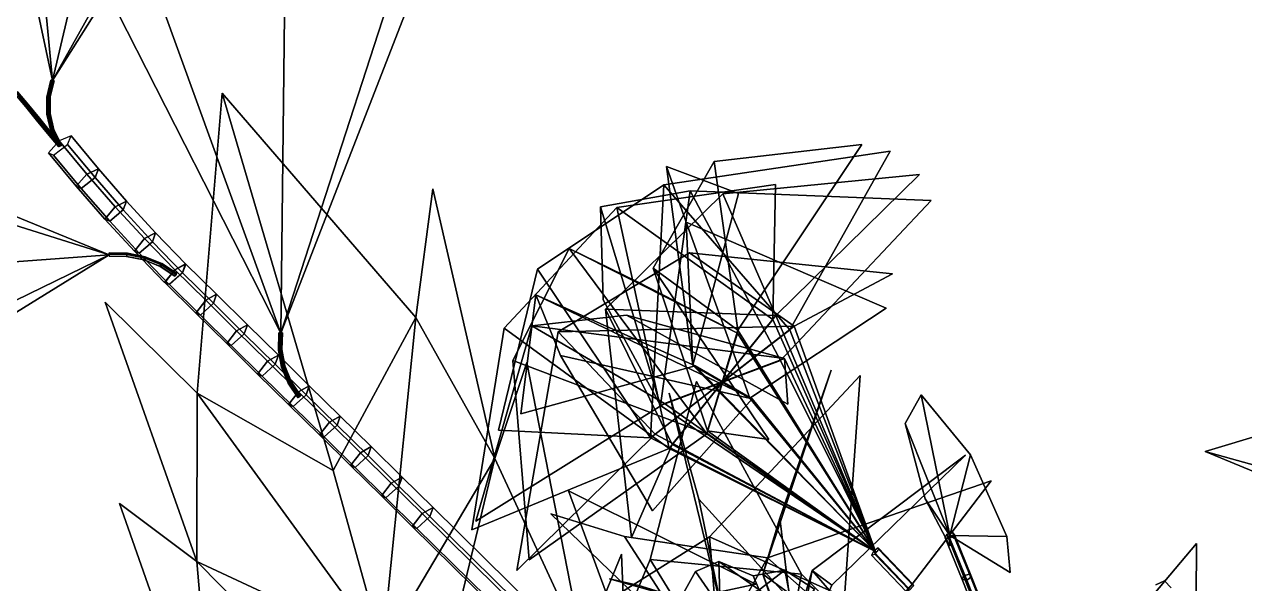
# Model space of a CAD drawing. Header units: metres. Extents: x -317 to 277, y -489 to 236.
# Drawn here: x -135.4 to 9.7, y 0.6 to 67.1 of the extents above; entities that cross this region are included whole.
import ezdxf

# ---------------------------------------------------------------- set-up
doc = ezdxf.new("R2010")
doc.units = ezdxf.units.M

msp = doc.modelspace()

# ---------------------------------------------------------------- linework, layer by layer
at = {"layer": 'Newplan_1Pdcel', "color": 3}
for points in [[(-23.8965, 1.1234, 104.1295), (-25.919, 6.07455, 100.9309), (-25.7306, 6.5103, 101.4863), (-23.7115, 1.5675, 104.6794)], [(-23.3188, 1.05252, 103.6878), (-25.3467, 6.0172, 100.4802), (-25.919, 6.07455, 100.9309), (-23.8965, 1.1234, 104.1295)], [(-23.7115, 1.5675, 104.6794), (-25.7306, 6.5103, 101.4863), (-25.0402, 6.7263, 101.3841), (-23.01771, 1.7752, 104.5827)], [(-22.7674, 1.4614, 103.9721), (-24.7954, 6.4261, 100.7646), (-25.3467, 6.0172, 100.4802), (-23.3188, 1.05252, 103.6878)], [(-23.01771, 1.7752, 104.5827), (-25.0402, 6.7263, 101.3841), (-24.7954, 6.4261, 100.7646), (-22.7674, 1.4614, 103.9721)], [(-30.3037, 0.1518, 118.5276), (-34.4408, 4.4709, 120.3385), (-34.6777, 4.02317, 120.8651), (-30.5519, -0.2839, 119.059)], [(-29.7523, 0.5607, 118.812), (-33.8894, 4.8798, 120.6228), (-34.4408, 4.4709, 120.3385), (-30.3037, 0.1518, 118.5276)], [(-30.1644, -0.1512, 119.6641), (-34.2832, 4.1485, 121.4672), (-33.7988, 4.675, 121.3183), (-29.673, 0.3678, 119.5123)], [(-29.673, 0.3678, 119.5123), (-33.7988, 4.675, 121.3183), (-33.8894, 4.8798, 120.6228), (-29.7523, 0.5607, 118.812)], [(-30.5519, -0.2839, 119.059), (-34.6777, 4.02317, 120.8651), (-34.2832, 4.1485, 121.4672), (-30.1644, -0.1512, 119.6641)], [(-21.9644, -3.7869, 107.4446), (-23.8965, 1.1234, 104.1295), (-23.7115, 1.5675, 104.6794), (-21.7825, -3.3346, 107.9889)], [(-21.7825, -3.3346, 107.9889), (-23.7115, 1.5675, 104.6794), (-23.01771, 1.7752, 104.5827), (-21.08552, -3.1351, 107.8979)], [(-20.8301, -3.4623, 107.2965), (-22.7674, 1.4614, 103.9721), (-23.3188, 1.05252, 103.6878), (-21.3815, -3.8712, 107.0122)], [(-21.08552, -3.1351, 107.8979), (-23.01771, 1.7752, 104.5827), (-22.7674, 1.4614, 103.9721), (-20.8301, -3.4623, 107.2965)], [(-21.3815, -3.8712, 107.0122), (-23.3188, 1.05252, 103.6878), (-23.8965, 1.1234, 104.1295), (-21.9644, -3.7869, 107.4446)]]:
    msp.add_3dface(points, dxfattribs=at)
at = {"layer": 'Newplan_1Petal1', "color": 3}
for points in [[(-53.3997, 50.8319, 136.2196), (-35.8078, 52.8679, 119.2051), (-50.5559, 30.7774, 122.0953)], [(-53.3997, 50.8319, 136.2196), (-50.5559, 30.7774, 122.0953), (-35.8078, 52.8679, 119.2051)], [(-50.5559, 30.7774, 122.0953), (-60.6567, 38.1473, 149.7403), (-53.3997, 50.8319, 136.2196)], [(-50.5559, 30.7774, 122.0953), (-53.3997, 50.8319, 136.2196), (-60.6567, 38.1473, 149.7403)], [(-32.4572, 52.04943, 122.5195), (-59.367, 48.07412, 132.2958), (-44.3819, 30.8223, 133.0816)], [(-32.4572, 52.04943, 122.5195), (-44.3819, 30.8223, 133.0816), (-59.367, 48.07412, 132.2958)], [(-59.07523, 50.2258, 127.2445), (-50.5016, 47.03593, 104.4535), (-55.917, 26.6006, 120.7912)], [(-59.07523, 50.2258, 127.2445), (-55.917, 26.6006, 120.7912), (-50.5016, 47.03593, 104.4535)], [(-55.917, 26.6006, 120.7912), (-56.7127, 43.6398, 145.8835), (-59.07523, 50.2258, 127.2445)], [(-55.917, 26.6006, 120.7912), (-59.07523, 50.2258, 127.2445), (-56.7127, 43.6398, 145.8835)], [(-60.9452, 17.9563, 128.9766), (-59.367, 48.07412, 132.2958), (-74.4169, 38.03881, 123.9793)], [(-60.9452, 17.9563, 128.9766), (-74.4169, 38.03881, 123.9793), (-59.367, 48.07412, 132.2958)], [(-46.07915, 48.1076, 105.9283), (-64.9762, 45.3636, 127.6282), (-46.4128, 32.0277, 127.0391)], [(-46.07915, 48.1076, 105.9283), (-46.4128, 32.0277, 127.0391), (-64.9762, 45.3636, 127.6282)], [(-44.3819, 30.8223, 133.0816), (-59.367, 48.07412, 132.2958), (-60.9452, 17.9563, 128.9766)], [(-44.3819, 30.8223, 133.0816), (-60.9452, 17.9563, 128.9766), (-59.367, 48.07412, 132.2958)], [(-52.3744, 47.01061, 145.6649), (-28.9824, 49.3025, 138.5461), (-46.06092, 32.5179, 126.6947)], [(-52.3744, 47.01061, 145.6649), (-46.06092, 32.5179, 126.6947), (-28.9824, 49.3025, 138.5461)], [(-59.7884, 21.823, 123.3554), (-56.2321, 47.3388, 139.3831), (-66.907, 45.4586, 122.6833)], [(-59.7884, 21.823, 123.3554), (-66.907, 45.4586, 122.6833), (-56.2321, 47.3388, 139.3831)], [(-46.06092, 32.5179, 126.6947), (-66.3311, 33.275, 149.2587), (-52.3744, 47.01061, 145.6649)], [(-46.06092, 32.5179, 126.6947), (-52.3744, 47.01061, 145.6649), (-66.3311, 33.275, 149.2587)], [(-45.5067, 27.1735, 138.3265), (-56.2321, 47.3388, 139.3831), (-59.7884, 21.823, 123.3554)], [(-45.5067, 27.1735, 138.3265), (-59.7884, 21.823, 123.3554), (-56.2321, 47.3388, 139.3831)], [(-27.5731, 46.179, 142.9656), (-56.2321, 47.3388, 139.3831), (-45.5067, 27.1735, 138.3265)], [(-27.5731, 46.179, 142.9656), (-45.5067, 27.1735, 138.3265), (-56.2321, 47.3388, 139.3831)], [(-58.7386, 16.7099, 135.4159), (-64.9762, 45.3636, 127.6282), (-78.3662, 30.9992, 130.9061)], [(-58.7386, 16.7099, 135.4159), (-78.3662, 30.9992, 130.9061), (-64.9762, 45.3636, 127.6282)], [(-66.907, 45.4586, 122.6833), (-66.6069, 34.3691, 100.7733), (-59.7884, 21.823, 123.3554)], [(-66.907, 45.4586, 122.6833), (-59.7884, 21.823, 123.3554), (-66.6069, 34.3691, 100.7733)], [(-46.4128, 32.0277, 127.0391), (-64.9762, 45.3636, 127.6282), (-58.7386, 16.7099, 135.4159)], [(-46.4128, 32.0277, 127.0391), (-58.7386, 16.7099, 135.4159), (-64.9762, 45.3636, 127.6282)], [(-49.1625, 22.6927, 140.6868), (-56.7127, 43.6398, 145.8835), (-55.917, 26.6006, 120.7912)], [(-49.1625, 22.6927, 140.6868), (-55.917, 26.6006, 120.7912), (-56.7127, 43.6398, 145.8835)], [(-32.9448, 33.4023, 158.7599), (-56.7127, 43.6398, 145.8835), (-49.1625, 22.6927, 140.6868)], [(-32.9448, 33.4023, 158.7599), (-49.1625, 22.6927, 140.6868), (-56.7127, 43.6398, 145.8835)], [(-54.2436, 18.4504, 140.0153), (-70.6506, 40.4912, 127.1466), (-77.3409, 27.1779, 140.3514)], [(-54.2436, 18.4504, 140.0153), (-77.3409, 27.1779, 140.3514), (-70.6506, 40.4912, 127.1466)], [(-43.8543, 31.2715, 133.134), (-71.9403, 30.5645, 144.5911), (-56.3237, 39.971, 152.5917)], [(-43.8543, 31.2715, 133.134), (-56.3237, 39.971, 152.5917), (-71.9403, 30.5645, 144.5911)], [(-50.6069, 30.4301, 122.695), (-70.6506, 40.4912, 127.1466), (-54.2436, 18.4504, 140.0153)], [(-50.6069, 30.4301, 122.695), (-54.2436, 18.4504, 140.0153), (-70.6506, 40.4912, 127.1466)], [(-62.4429, 36.4764, 99.7234), (-70.6506, 40.4912, 127.1466), (-50.6069, 30.4301, 122.695)], [(-62.4429, 36.4764, 99.7234), (-50.6069, 30.4301, 122.695), (-70.6506, 40.4912, 127.1466)], [(-56.3237, 39.971, 152.5917), (-32.1851, 37.4678, 156.3565), (-43.8543, 31.2715, 133.134)], [(-56.3237, 39.971, 152.5917), (-43.8543, 31.2715, 133.134), (-32.1851, 37.4678, 156.3565)], [(-74.4169, 38.03881, 123.9793), (-79.02785, 18.8757, 109.3291), (-60.9452, 17.9563, 128.9766)], [(-74.4169, 38.03881, 123.9793), (-60.9452, 17.9563, 128.9766), (-79.02785, 18.8757, 109.3291)], [(-54.1926, 18.7977, 139.4156), (-60.6567, 38.1473, 149.7403), (-50.5559, 30.7774, 122.0953)], [(-54.1926, 18.7977, 139.4156), (-50.5559, 30.7774, 122.0953), (-60.6567, 38.1473, 149.7403)], [(-46.8727, 17.762, 164.9046), (-60.6567, 38.1473, 149.7403), (-54.1926, 18.7977, 139.4156)], [(-46.8727, 17.762, 164.9046), (-54.1926, 18.7977, 139.4156), (-60.6567, 38.1473, 149.7403)], [(-76.3707, 20.8361, 105.8681), (-74.5946, 34.9988, 131.0034), (-55.637, 26.5351, 121.4238)], [(-76.3707, 20.8361, 105.8681), (-55.637, 26.5351, 121.4238), (-74.5946, 34.9988, 131.0034)], [(-48.8825, 22.6272, 141.3194), (-74.5946, 34.9988, 131.0034), (-71.6654, 27.784, 149.3266)], [(-48.8825, 22.6272, 141.3194), (-71.6654, 27.784, 149.3266), (-74.5946, 34.9988, 131.0034)], [(-55.637, 26.5351, 121.4238), (-74.5946, 34.9988, 131.0034), (-48.8825, 22.6272, 141.3194)], [(-55.637, 26.5351, 121.4238), (-48.8825, 22.6272, 141.3194), (-74.5946, 34.9988, 131.0034)], [(-45.01112, 27.4048, 138.7552), (-75.07527, 31.2997, 137.5039), (-63.8336, 32.5512, 153.8877)], [(-45.01112, 27.4048, 138.7552), (-63.8336, 32.5512, 153.8877), (-75.07527, 31.2997, 137.5039)], [(-58.3867, 17.2001, 135.0715), (-66.3311, 33.275, 149.2587), (-46.06092, 32.5179, 126.6947)], [(-58.3867, 17.2001, 135.0715), (-46.06092, 32.5179, 126.6947), (-66.3311, 33.275, 149.2587)], [(-63.2364, 6.1308, 158.6997), (-66.3311, 33.275, 149.2587), (-58.3867, 17.2001, 135.0715)], [(-63.2364, 6.1308, 158.6997), (-58.3867, 17.2001, 135.0715), (-66.3311, 33.275, 149.2587)], [(-63.8336, 32.5512, 153.8877), (-44.606, 21.9744, 164.9123), (-45.01112, 27.4048, 138.7552)], [(-63.8336, 32.5512, 153.8877), (-45.01112, 27.4048, 138.7552), (-44.606, 21.9744, 164.9123)], [(-46.4128, 32.0277, 127.0391), (-58.7386, 16.7099, 135.4159), (-34.2177, 4.4407, 120.9201)], [(-46.4128, 32.0277, 127.0391), (-34.2177, 4.4407, 120.9201), (-58.7386, 16.7099, 135.4159)], [(-58.3867, 17.2001, 135.0715), (-46.06092, 32.5179, 126.6947), (-34.2177, 4.4407, 120.9201)], [(-58.3867, 17.2001, 135.0715), (-34.2177, 4.4407, 120.9201), (-46.06092, 32.5179, 126.6947)], [(-78.3662, 30.9992, 130.9061), (-82.2304, 7.04105, 127.1396), (-58.7386, 16.7099, 135.4159)], [(-78.3662, 30.9992, 130.9061), (-58.7386, 16.7099, 135.4159), (-82.2304, 7.04105, 127.1396)], [(-81.7424, 8.0594, 121.6624), (-75.07527, 31.2997, 137.5039), (-59.2929, 22.05434, 123.7841)], [(-81.7424, 8.0594, 121.6624), (-59.2929, 22.05434, 123.7841), (-75.07527, 31.2997, 137.5039)], [(-76.8583, 2.189, 142.1086), (-71.9403, 30.5645, 144.5911), (-60.4176, 18.4054, 129.0291)], [(-76.8583, 2.189, 142.1086), (-60.4176, 18.4054, 129.0291), (-71.9403, 30.5645, 144.5911)], [(-59.2929, 22.05434, 123.7841), (-75.07527, 31.2997, 137.5039), (-45.01112, 27.4048, 138.7552)], [(-59.2929, 22.05434, 123.7841), (-45.01112, 27.4048, 138.7552), (-75.07527, 31.2997, 137.5039)], [(-60.4176, 18.4054, 129.0291), (-71.9403, 30.5645, 144.5911), (-43.8543, 31.2715, 133.134)], [(-60.4176, 18.4054, 129.0291), (-43.8543, 31.2715, 133.134), (-71.9403, 30.5645, 144.5911)], [(-44.3819, 30.8223, 133.0816), (-60.9452, 17.9563, 128.9766), (-34.2177, 4.4407, 120.9201)], [(-44.3819, 30.8223, 133.0816), (-34.2177, 4.4407, 120.9201), (-60.9452, 17.9563, 128.9766)], [(-60.4176, 18.4054, 129.0291), (-43.8543, 31.2715, 133.134), (-34.2177, 4.4407, 120.9201)], [(-60.4176, 18.4054, 129.0291), (-34.2177, 4.4407, 120.9201), (-43.8543, 31.2715, 133.134)], [(-54.1926, 18.7977, 139.4156), (-50.5559, 30.7774, 122.0953), (-34.2177, 4.4407, 120.9201)], [(-54.1926, 18.7977, 139.4156), (-34.2177, 4.4407, 120.9201), (-50.5559, 30.7774, 122.0953)], [(-50.6069, 30.4301, 122.695), (-54.2436, 18.4504, 140.0153), (-34.2177, 4.4407, 120.9201)], [(-50.6069, 30.4301, 122.695), (-34.2177, 4.4407, 120.9201), (-54.2436, 18.4504, 140.0153)], [(-71.6654, 27.784, 149.3266), (-60.7113, 9.3076, 161.2322), (-48.8825, 22.6272, 141.3194)], [(-71.6654, 27.784, 149.3266), (-48.8825, 22.6272, 141.3194), (-60.7113, 9.3076, 161.2322)], [(-77.3409, 27.1779, 140.3514), (-75.405, 3.4756, 146.4806), (-54.2436, 18.4504, 140.0153)], [(-77.3409, 27.1779, 140.3514), (-54.2436, 18.4504, 140.0153), (-75.405, 3.4756, 146.4806)], [(-45.5067, 27.1735, 138.3265), (-59.7884, 21.823, 123.3554), (-34.2177, 4.4407, 120.9201)], [(-45.5067, 27.1735, 138.3265), (-34.2177, 4.4407, 120.9201), (-59.7884, 21.823, 123.3554)], [(-59.2929, 22.05434, 123.7841), (-45.01112, 27.4048, 138.7552), (-34.2177, 4.4407, 120.9201)], [(-59.2929, 22.05434, 123.7841), (-34.2177, 4.4407, 120.9201), (-45.01112, 27.4048, 138.7552)], [(-49.1625, 22.6927, 140.6868), (-55.917, 26.6006, 120.7912), (-34.2177, 4.4407, 120.9201)], [(-49.1625, 22.6927, 140.6868), (-34.2177, 4.4407, 120.9201), (-55.917, 26.6006, 120.7912)], [(-55.637, 26.5351, 121.4238), (-48.8825, 22.6272, 141.3194), (-34.2177, 4.4407, 120.9201)], [(-55.637, 26.5351, 121.4238), (-34.2177, 4.4407, 120.9201), (-48.8825, 22.6272, 141.3194)], [(-36.01945, 25.3892, 166.5448), (-53.9563, 6.2119, 178.6285), (-37.8863, -0.965, 164.0327)], [(-36.01945, 25.3892, 166.5448), (-37.8863, -0.965, 164.0327), (-53.9563, 6.2119, 178.6285)], [(-45.583, 8.4292, 182.2939), (-39.4826, 26.02177, 166.2814), (-47.5968, 1.7503, 158.6063)], [(-45.583, 8.4292, 182.2939), (-47.5968, 1.7503, 158.6063), (-39.4826, 26.02177, 166.2814)], [(-55.4848, 24.6542, 156.1611), (-60.9898, 3.4981, 175.0723), (-42.9944, 1.759, 161.0746)], [(-55.4848, 24.6542, 156.1611), (-42.9944, 1.759, 161.0746), (-60.9898, 3.4981, 175.0723)], [(-55.2189, 10.6854, 176.9443), (-58.7429, 23.2949, 156.167), (-52.443, -2.6689, 156.3598)], [(-55.2189, 10.6854, 176.9443), (-52.443, -2.6689, 156.3598), (-58.7429, 23.2949, 156.167)], [(-39.3947, 0.4687, 186.25), (-23.5029, 15.9108, 175.6622), (-41.7135, 2.1986, 161.7266)], [(-39.3947, 0.4687, 186.25), (-41.7135, 2.1986, 161.7266), (-23.5029, 15.9108, 175.6622)], [(-70.7207, 11.6688, 149.0257), (-65.2735, -3.05211, 173.2978), (-48.4479, 0.5656, 158.2444)], [(-70.7207, 11.6688, 149.0257), (-48.4479, 0.5656, 158.2444), (-65.2735, -3.05211, 173.2978)], [(-20.4344, 12.8698, 175.9063), (-47.03489, 3.7096, 182.5416), (-35.3338, -6.6588, 165.8572)], [(-20.4344, 12.8698, 175.9063), (-35.3338, -6.6588, 165.8572), (-47.03489, 3.7096, 182.5416)], [(-52.443, -2.6689, 156.3598), (-43.02973, -2.715, 185.2038), (-55.2189, 10.6854, 176.9443)], [(-52.443, -2.6689, 156.3598), (-55.2189, 10.6854, 176.9443), (-43.02973, -2.715, 185.2038)], [(-64.0684, 6.246, 172.5518), (-72.8206, 8.9285, 149.7633), (-54.1225, -9.1173, 155.9743)], [(-64.0684, 6.246, 172.5518), (-54.1225, -9.1173, 155.9743), (-72.8206, 8.9285, 149.7633)], [(-47.5968, 1.7503, 158.6063), (-43.2082, -11.0292, 185.7727), (-45.583, 8.4292, 182.2939)], [(-47.5968, 1.7503, 158.6063), (-45.583, 8.4292, 182.2939), (-43.2082, -11.0292, 185.7727)], [(-52.1039, -15.5543, 157.5717), (-53.9563, 6.2119, 178.6285), (-69.3311, -3.4843, 170.5063)], [(-52.1039, -15.5543, 157.5717), (-69.3311, -3.4843, 170.5063), (-53.9563, 6.2119, 178.6285)], [(-54.1225, -9.1173, 155.9743), (-47.03489, 3.7096, 182.5416), (-64.0684, 6.246, 172.5518)], [(-54.1225, -9.1173, 155.9743), (-64.0684, 6.246, 172.5518), (-47.03489, 3.7096, 182.5416)], [(-37.8863, -0.965, 164.0327), (-53.9563, 6.2119, 178.6285), (-52.1039, -15.5543, 157.5717)], [(-37.8863, -0.965, 164.0327), (-52.1039, -15.5543, 157.5717), (-53.9563, 6.2119, 178.6285)], [(-47.04505, -19.2189, 160.5786), (-60.9898, 3.4981, 175.0723), (-68.5486, -14.6302, 171.817)], [(-47.04505, -19.2189, 160.5786), (-68.5486, -14.6302, 171.817), (-60.9898, 3.4981, 175.0723)], [(-42.9944, 1.759, 161.0746), (-60.9898, 3.4981, 175.0723), (-47.04505, -19.2189, 160.5786)], [(-42.9944, 1.759, 161.0746), (-47.04505, -19.2189, 160.5786), (-60.9898, 3.4981, 175.0723)], [(-35.3338, -6.6588, 165.8572), (-47.03489, 3.7096, 182.5416), (-54.1225, -9.1173, 155.9743)], [(-35.3338, -6.6588, 165.8572), (-54.1225, -9.1173, 155.9743), (-47.03489, 3.7096, 182.5416)], [(-40.3106, -17.5858, 164.0608), (-47.5968, 1.7503, 158.6063), (-30.7134, -10.5464, 135.6786)], [(-40.3106, -17.5858, 164.0608), (-30.7134, -10.5464, 135.6786), (-47.5968, 1.7503, 158.6063)], [(-40.3106, -17.5858, 164.0608), (-43.2082, -11.0292, 185.7727), (-47.5968, 1.7503, 158.6063)], [(-40.3106, -17.5858, 164.0608), (-47.5968, 1.7503, 158.6063), (-43.2082, -11.0292, 185.7727)], [(-41.7135, 2.1986, 161.7266), (-47.4919, -17.5794, 183.9983), (-39.3947, 0.4687, 186.25)], [(-41.7135, 2.1986, 161.7266), (-39.3947, 0.4687, 186.25), (-47.4919, -17.5794, 183.9983)], [(-45.7641, -18.7793, 161.2306), (-47.4919, -17.5794, 183.9983), (-41.7135, 2.1986, 161.7266)], [(-45.7641, -18.7793, 161.2306), (-41.7135, 2.1986, 161.7266), (-47.4919, -17.5794, 183.9983)], [(-42.9944, 1.759, 161.0746), (-47.04505, -19.2189, 160.5786), (-30.7134, -10.5464, 135.6786)], [(-42.9944, 1.759, 161.0746), (-30.7134, -10.5464, 135.6786), (-47.04505, -19.2189, 160.5786)], [(-45.7641, -18.7793, 161.2306), (-41.7135, 2.1986, 161.7266), (-30.7134, -10.5464, 135.6786)], [(-45.7641, -18.7793, 161.2306), (-30.7134, -10.5464, 135.6786), (-41.7135, 2.1986, 161.7266)]]:
    msp.add_3dface(points, dxfattribs=at)
at = {"layer": 'Newplan_FruitU', "color": 3}
for points in [[(-25.3649, 6.3502, 101.0072), (-30.6607, 19.692, 102.8065), (-28.756, 23.06958, 94.1854)], [(-25.3649, 6.3502, 101.0072), (-28.756, 23.06958, 94.1854), (-30.6607, 19.692, 102.8065)], [(-25.3649, 6.3502, 101.0072), (-28.756, 23.06958, 94.1854), (-22.9146, 15.9677, 90.4188)], [(-25.3649, 6.3502, 101.0072), (-22.9146, 15.9677, 90.4188), (-28.756, 23.06958, 94.1854)], [(-25.3649, 6.3502, 101.0072), (-28.3034, 10.7278, 109.2055), (-30.6607, 19.692, 102.8065)], [(-25.3649, 6.3502, 101.0072), (-30.6607, 19.692, 102.8065), (-28.3034, 10.7278, 109.2055)], [(-25.3649, 6.3502, 101.0072), (-22.9146, 15.9677, 90.4188), (-18.5922, 6.2563, 93.4186)], [(-25.3649, 6.3502, 101.0072), (-18.5922, 6.2563, 93.4186), (-22.9146, 15.9677, 90.4188)], [(-25.3649, 6.3502, 101.0072), (-25.3524, 5.1145, 109.9331), (-28.3034, 10.7278, 109.2055)], [(-25.3649, 6.3502, 101.0072), (-28.3034, 10.7278, 109.2055), (-25.3524, 5.1145, 109.9331)], [(-25.3649, 6.3502, 101.0072), (-18.5922, 6.2563, 93.4186), (-18.193, 1.9755, 98.08984)], [(-25.3649, 6.3502, 101.0072), (-18.193, 1.9755, 98.08984), (-18.5922, 6.2563, 93.4186)]]:
    msp.add_3dface(points, dxfattribs=at)
at = {"layer": 'Newplan_Intrnd', "color": 3}
for points in [[(0.1922, 0.9666), (0.1922, 0.9666, 14.7835), (-0.8575, 0.4857, 14.7835), (-0.8575, 0.4857)], [(0.1922, 0.9666, 14.7835), (0.1922, 0.9666, 29.5671), (-0.8575, 0.4857, 29.5671), (-0.8575, 0.4857, 14.7835)], [(0.1922, 0.9666, 29.5671), (0.1922, 0.9666, 44.3506), (-0.8575, 0.4857, 44.3506), (-0.8575, 0.4857, 29.5671)], [(0.1922, 0.9666, 44.3506), (0.1922, 0.9666, 59.1342), (-0.8575, 0.4857, 59.1342), (-0.8575, 0.4857, 44.3506)], [(0.9781, 0.1206), (0.9781, 0.1206, 14.7835), (0.1922, 0.9666, 14.7835), (0.1922, 0.9666)], [(0.9781, 0.1206, 14.7835), (0.9781, 0.1206, 29.5671), (0.1922, 0.9666, 29.5671), (0.1922, 0.9666, 14.7835)], [(0.9781, 0.1206, 29.5671), (0.9781, 0.1206, 44.3506), (0.1922, 0.9666, 44.3506), (0.1922, 0.9666, 29.5671)], [(0.9781, 0.1206, 44.3506), (0.9781, 0.1206, 59.1342), (0.1922, 0.9666, 59.1342), (0.1922, 0.9666, 44.3506)]]:
    msp.add_3dface(points, dxfattribs=at)
at = {"layer": 'Newplan_Leaf', "color": 3}
for points in [[(-103.5313, 111.3923, 405.9055), (-95.3745, 118.5439, 402.2388), (-132.0893, 60.4563, 394.514)], [(-103.5313, 111.3923, 405.9055), (-132.0893, 60.4563, 394.514), (-95.3745, 118.5439, 402.2388)], [(-132.0893, 60.4563, 394.514), (-123.3138, 97.6516, 415.368), (-103.5313, 111.3923, 405.9055)], [(-132.0893, 60.4563, 394.514), (-103.5313, 111.3923, 405.9055), (-123.3138, 97.6516, 415.368)], [(-132.0893, 60.4563, 394.514), (-141.4438, 104.1598, 447.2806), (-135.9893, 101.258, 437.6395)], [(-132.0893, 60.4563, 394.514), (-135.9893, 101.258, 437.6395), (-141.4438, 104.1598, 447.2806)], [(-135.9893, 101.258, 437.6395), (-123.3138, 97.6516, 415.368), (-132.0893, 60.4563, 394.514)], [(-135.9893, 101.258, 437.6395), (-132.0893, 60.4563, 394.514), (-123.3138, 97.6516, 415.368)], [(-87.04937, 85.5722, 396.195), (-80.1375, 94.1548, 393.0822), (-104.9471, 30.4251, 382.8436)], [(-87.04937, 85.5722, 396.195), (-104.9471, 30.4251, 382.8436), (-80.1375, 94.1548, 393.0822)], [(-104.9471, 30.4251, 382.8436), (-104.5131, 68.291, 404.3233), (-87.04937, 85.5722, 396.195)], [(-104.9471, 30.4251, 382.8436), (-87.04937, 85.5722, 396.195), (-104.5131, 68.291, 404.3233)], [(-104.9471, 30.4251, 382.8436), (-125.5038, 70.8868, 435.0173), (-119.012, 69.1789, 425.7402)], [(-104.9471, 30.4251, 382.8436), (-119.012, 69.1789, 425.7402), (-125.5038, 70.8868, 435.0173)], [(-119.012, 69.1789, 425.7402), (-104.5131, 68.291, 404.3233), (-104.9471, 30.4251, 382.8436)], [(-119.012, 69.1789, 425.7402), (-104.9471, 30.4251, 382.8436), (-104.5131, 68.291, 404.3233)], [(-181.9886, 57.5514, 390.9811), (-189.3168, 65.9905, 388.4907), (-125.3577, 39.7432, 387.0305)], [(-181.9886, 57.5514, 390.9811), (-125.3577, 39.7432, 387.0305), (-189.3168, 65.9905, 388.4907)], [(-114.89, 23.2717, 805.4029), (-111.9269, 58.9703, 811.0462), (-98.7196, 14.1024, 789.5374)], [(-114.89, 23.2717, 805.4029), (-98.7196, 14.1024, 789.5374), (-111.9269, 58.9703, 811.0462)], [(-98.7196, 14.1024, 789.5374), (-111.9269, 58.9703, 811.0462), (-88.8903, 32.2677, 802.6017)], [(-98.7196, 14.1024, 789.5374), (-88.8903, 32.2677, 802.6017), (-111.9269, 58.9703, 811.0462)], [(-125.3577, 39.7432, 387.0305), (-167.7695, 36.6057, 396.3465), (-181.9886, 57.5514, 390.9811)], [(-125.3577, 39.7432, 387.0305), (-181.9886, 57.5514, 390.9811), (-167.7695, 36.6057, 396.3465)], [(-88.8903, 32.2677, 802.6017), (-86.8372, 47.6028, 802.6536), (-79.4852, 15.5302, 786.5055)], [(-88.8903, 32.2677, 802.6017), (-79.4852, 15.5302, 786.5055), (-86.8372, 47.6028, 802.6536)], [(-125.3577, 39.7432, 387.0305), (-179.0339, 6.5382, 415.2813), (-174.7438, 15.6645, 409.8564)], [(-125.3577, 39.7432, 387.0305), (-174.7438, 15.6645, 409.8564), (-179.0339, 6.5382, 415.2813)], [(-174.7438, 15.6645, 409.8564), (-167.7695, 36.6057, 396.3465), (-125.3577, 39.7432, 387.0305)], [(-174.7438, 15.6645, 409.8564), (-125.3577, 39.7432, 387.0305), (-167.7695, 36.6057, 396.3465)], [(-114.9393, 3.2629, 790.3254), (-125.8367, 34.1087, 806.8555), (-114.89, 23.2717, 805.4029)], [(-114.9393, 3.2629, 790.3254), (-114.89, 23.2717, 805.4029), (-125.8367, 34.1087, 806.8555)], [(-92.8308, -7.04238, 776.2886), (-98.7196, 14.1024, 789.5374), (-88.8903, 32.2677, 802.6017)], [(-92.8308, -7.04238, 776.2886), (-88.8903, 32.2677, 802.6017), (-98.7196, 14.1024, 789.5374)], [(-92.8308, -7.04238, 776.2886), (-88.8903, 32.2677, 802.6017), (-79.4852, 15.5302, 786.5055)], [(-92.8308, -7.04238, 776.2886), (-79.4852, 15.5302, 786.5055), (-88.8903, 32.2677, 802.6017)], [(-79.4852, 15.5302, 786.5055), (-75.6709, 26.9333, 790.2763), (-69.01546, -7.08464, 767.621)], [(-79.4852, 15.5302, 786.5055), (-69.01546, -7.08464, 767.621), (-75.6709, 26.9333, 790.2763)], [(-114.9393, 3.2629, 790.3254), (-114.89, 23.2717, 805.4029), (-92.8308, -7.04238, 776.2886)], [(-114.9393, 3.2629, 790.3254), (-92.8308, -7.04238, 776.2886), (-114.89, 23.2717, 805.4029)], [(-114.89, 23.2717, 805.4029), (-98.7196, 14.1024, 789.5374), (-92.8308, -7.04238, 776.2886)], [(-114.89, 23.2717, 805.4029), (-92.8308, -7.04238, 776.2886), (-98.7196, 14.1024, 789.5374)], [(26.8397, 10.2808, 460.6176), (5.00914, 16.3304, 477.1943), (19.5406, 20.7231, 464.5245)], [(26.8397, 10.2808, 460.6176), (19.5406, 20.7231, 464.5245), (5.00914, 16.3304, 477.1943)], [(3.9014, -7.6308, 832.51), (30.6166, 16.09212, 838.7181), (2.7469, -15.8694, 809.5305)], [(3.9014, -7.6308, 832.51), (2.7469, -15.8694, 809.5305), (30.6166, 16.09212, 838.7181)], [(2.7469, -15.8694, 809.5305), (30.6166, 16.09212, 838.7181), (25.9033, -12.06116, 816.353)], [(2.7469, -15.8694, 809.5305), (25.9033, -12.06116, 816.353), (30.6166, 16.09212, 838.7181)], [(22.9192, 8.9211, 473.281), (5.00914, 16.3304, 477.1943), (26.8397, 10.2808, 460.6176)], [(22.9192, 8.9211, 473.281), (26.8397, 10.2808, 460.6176), (5.00914, 16.3304, 477.1943)], [(-88.7785, -23.2236, 761.9346), (-92.8308, -7.04238, 776.2886), (-79.4852, 15.5302, 786.5055)], [(-88.7785, -23.2236, 761.9346), (-79.4852, 15.5302, 786.5055), (-92.8308, -7.04238, 776.2886)], [(-88.7785, -23.2236, 761.9346), (-79.4852, 15.5302, 786.5055), (-69.01546, -7.08464, 767.621)], [(-88.7785, -23.2236, 761.9346), (-69.01546, -7.08464, 767.621), (-79.4852, 15.5302, 786.5055)], [(-112.7422, -22.2143, 772.3322), (-124.1249, 10.168, 795.4967), (-114.9393, 3.2629, 790.3254)], [(-112.7422, -22.2143, 772.3322), (-114.9393, 3.2629, 790.3254), (-124.1249, 10.168, 795.4967)], [(-14.652, -16.733, 818.3466), (3.9716, 5.3887, 840.8688), (3.9014, -7.6308, 832.51)], [(-14.652, -16.733, 818.3466), (3.9014, -7.6308, 832.51), (3.9716, 5.3887, 840.8688)], [(-112.7422, -22.2143, 772.3322), (-114.9393, 3.2629, 790.3254), (-88.7785, -23.2236, 761.9346)], [(-112.7422, -22.2143, 772.3322), (-88.7785, -23.2236, 761.9346), (-114.9393, 3.2629, 790.3254)], [(-114.9393, 3.2629, 790.3254), (-92.8308, -7.04238, 776.2886), (-88.7785, -23.2236, 761.9346)], [(-114.9393, 3.2629, 790.3254), (-88.7785, -23.2236, 761.9346), (-92.8308, -7.04238, 776.2886)], [(-69.01546, -7.08464, 767.621), (-64.4269, 4.1361, 771.7884), (-63.4461, -19.3537, 755.0917)], [(-69.01546, -7.08464, 767.621), (-63.4461, -19.3537, 755.0917), (-64.4269, 4.1361, 771.7884)], [(-62.3508, 0.3948, 115.555), (-65.8368, 1.2091, 112.5277), (-55.2363, -1.7565, 114.0087)], [(-62.3508, 0.3948, 115.555), (-55.2363, -1.7565, 114.0087), (-65.8368, 1.2091, 112.5277)]]:
    msp.add_3dface(points, dxfattribs=at)
at = {"layer": 'Newplan_Mrstm', "color": 3}
for points in [[(-52.6686, -2.1626, 341.8485), (-52.8428, 3.2799, 346.1425), (-55.594, 2.07559, 343.5813)], [(-52.6686, -2.1626, 341.8485), (-55.594, 2.07559, 343.5813), (-52.8428, 3.2799, 346.1425)], [(-48.02927, -0.12, 343.9871), (-52.8428, 3.2799, 346.1425), (-52.6686, -2.1626, 341.8485)], [(-48.02927, -0.12, 343.9871), (-52.6686, -2.1626, 341.8485), (-52.8428, 3.2799, 346.1425)], [(-48.7679, 1.5645, 346.9744), (-52.8428, 3.2799, 346.1425), (-48.02927, -0.12, 343.9871)], [(-48.7679, 1.5645, 346.9744), (-48.02927, -0.12, 343.9871), (-52.8428, 3.2799, 346.1425)], [(-52.6686, -2.1626, 341.8485), (-55.594, 2.07559, 343.5813), (-57.1982, -0.7838, 341.0106)], [(-52.6686, -2.1626, 341.8485), (-57.1982, -0.7838, 341.0106), (-55.594, 2.07559, 343.5813)], [(-48.02927, -0.12, 343.9871), (-44.9878, 2.2406, 348.6233), (-48.7679, 1.5645, 346.9744)], [(-48.02927, -0.12, 343.9871), (-48.7679, 1.5645, 346.9744), (-44.9878, 2.2406, 348.6233)], [(-43.8362, -3.5804, 344.8321), (-44.9878, 2.2406, 348.6233), (-48.02927, -0.12, 343.9871)], [(-43.8362, -3.5804, 344.8321), (-48.02927, -0.12, 343.9871), (-44.9878, 2.2406, 348.6233)], [(-41.443, -0.00788, 348.3864), (-44.9878, 2.2406, 348.6233), (-43.8362, -3.5804, 344.8321)], [(-41.443, -0.00788, 348.3864), (-43.8362, -3.5804, 344.8321), (-44.9878, 2.2406, 348.6233)]]:
    msp.add_3dface(points, dxfattribs=at)
at = {"layer": 'Newplan_Petiole', "color": 3}
for points in [[(-132.5715, 58.555, 393.6533), (-132.0988, 60.5259, 394.3128), (-132.2894, 60.5177, 394.4739), (-132.7672, 58.5049, 393.8001)], [(-132.7672, 58.5049, 393.8001), (-132.2894, 60.5177, 394.4739), (-132.2053, 60.4252, 394.6901), (-132.6812, 58.428, 394.0216)], [(-132.6812, 58.428, 394.0216), (-132.2053, 60.4252, 394.6901), (-131.958, 60.3755, 394.6612), (-132.4276, 58.431, 394.0107)], [(-132.3628, 58.5096, 393.7827), (-131.8951, 60.4385, 394.4279), (-132.0988, 60.5259, 394.3128), (-132.5715, 58.555, 393.6533)], [(-132.4276, 58.431, 394.0107), (-131.958, 60.3755, 394.6612), (-131.8951, 60.4385, 394.4279), (-132.3628, 58.5096, 393.7827)], [(-135.1278, 57.4884, 393.405), (-136.4328, 59.06101, 394.0106), (-136.586, 58.8936, 394.1149), (-135.2811, 57.321, 393.5093)], [(-135.2811, 57.321, 393.5093), (-136.586, 58.8936, 394.1149), (-136.5159, 58.8604, 394.3523), (-135.211, 57.2878, 393.7466)], [(-135.211, 57.2878, 393.7466), (-136.5159, 58.8604, 394.3523), (-136.3154, 59.01048, 394.3947), (-135.0105, 57.4378, 393.789)], [(-134.9616, 57.5601, 393.5769), (-136.2665, 59.1327, 394.1826), (-136.4328, 59.06101, 394.0106), (-135.1278, 57.4884, 393.405)], [(-135.0105, 57.4378, 393.789), (-136.3154, 59.01048, 394.3947), (-136.2665, 59.1327, 394.1826), (-134.9616, 57.5601, 393.5769)], [(-132.5779, 56.5407, 392.9567), (-132.5715, 58.555, 393.6533), (-132.7672, 58.5049, 393.8001), (-132.7688, 56.4487, 393.0889)], [(-132.7688, 56.4487, 393.0889), (-132.7672, 58.5049, 393.8001), (-132.6812, 58.428, 394.0216), (-132.6846, 56.3874, 393.3158)], [(-132.6846, 56.3874, 393.3158), (-132.6812, 58.428, 394.0216), (-132.4276, 58.431, 394.0107), (-132.437, 56.4429, 393.3233)], [(-132.374, 56.5371, 393.1008), (-132.3628, 58.5096, 393.7827), (-132.5715, 58.555, 393.6533), (-132.5779, 56.5407, 392.9567)], [(-132.437, 56.4429, 393.3233), (-132.4276, 58.431, 394.0107), (-132.3628, 58.5096, 393.7827), (-132.374, 56.5371, 393.1008)], [(-133.8229, 55.9158, 392.7993), (-135.1278, 57.4884, 393.405), (-135.2811, 57.321, 393.5093), (-133.9762, 55.7484, 392.9036)], [(-133.9762, 55.7484, 392.9036), (-135.2811, 57.321, 393.5093), (-135.211, 57.2878, 393.7466), (-133.906, 55.7152, 393.141)], [(-133.906, 55.7152, 393.141), (-135.211, 57.2878, 393.7466), (-135.0105, 57.4378, 393.789), (-133.7056, 55.8652, 393.1834)], [(-133.6566, 55.9875, 392.9713), (-134.9616, 57.5601, 393.5769), (-135.1278, 57.4884, 393.405), (-133.8229, 55.9158, 392.7993)], [(-133.7056, 55.8652, 393.1834), (-135.0105, 57.4378, 393.789), (-134.9616, 57.5601, 393.5769), (-133.6566, 55.9875, 392.9713)], [(-132.518, 54.3432, 392.1937), (-133.8229, 55.9158, 392.7993), (-133.9762, 55.7484, 392.9036), (-132.6712, 54.1759, 392.298)], [(-132.6712, 54.1759, 392.298), (-133.9762, 55.7484, 392.9036), (-133.906, 55.7152, 393.141), (-132.6011, 54.1426, 392.5353)], [(-132.6011, 54.1426, 392.5353), (-133.906, 55.7152, 393.141), (-133.7056, 55.8652, 393.1834), (-132.4006, 54.2926, 392.5777)], [(-132.3517, 54.4149, 392.3656), (-133.6566, 55.9875, 392.9713), (-133.8229, 55.9158, 392.7993), (-132.518, 54.3432, 392.1937)], [(-132.4006, 54.2926, 392.5777), (-133.7056, 55.8652, 393.1834), (-133.6566, 55.9875, 392.9713), (-132.3517, 54.4149, 392.3656)], [(-132.1176, 54.5808, 392.257), (-132.5779, 56.5407, 392.9567), (-132.7688, 56.4487, 393.0889), (-132.2941, 54.4491, 392.3747)], [(-132.2941, 54.4491, 392.3747), (-132.7688, 56.4487, 393.0889), (-132.6846, 56.3874, 393.3158), (-132.2153, 54.4026, 392.607)], [(-132.2153, 54.4026, 392.607), (-132.6846, 56.3874, 393.3158), (-132.437, 56.4429, 393.3233), (-131.9857, 54.5079, 392.6326)], [(-131.9281, 54.6169, 392.4155), (-132.374, 56.5371, 393.1008), (-132.5779, 56.5407, 392.9567), (-132.1176, 54.5808, 392.257)], [(-131.9857, 54.5079, 392.6326), (-132.437, 56.4429, 393.3233), (-132.374, 56.5371, 393.1008), (-131.9281, 54.6169, 392.4155)], [(-131.213, 52.7706, 391.588), (-132.518, 54.3432, 392.1937), (-132.6712, 54.1759, 392.298), (-131.3663, 52.6033, 391.6923)], [(-131.3663, 52.6033, 391.6923), (-132.6712, 54.1759, 392.298), (-132.6011, 54.1426, 392.5353), (-131.2962, 52.57, 391.9297)], [(-131.2962, 52.57, 391.9297), (-132.6011, 54.1426, 392.5353), (-132.4006, 54.2926, 392.5777), (-131.0957, 52.72, 391.9721)], [(-131.0468, 52.8423, 391.7599), (-132.3517, 54.4149, 392.3656), (-132.518, 54.3432, 392.1937), (-131.213, 52.7706, 391.588)], [(-131.0957, 52.72, 391.9721), (-132.4006, 54.2926, 392.5777), (-132.3517, 54.4149, 392.3656), (-131.0468, 52.8423, 391.7599)], [(-131.213, 52.7706, 391.588), (-132.1176, 54.5808, 392.257), (-132.2941, 54.4491, 392.3747), (-131.3896, 52.6389, 391.7057)], [(-131.3896, 52.6389, 391.7057), (-132.2941, 54.4491, 392.3747), (-132.2153, 54.4026, 392.607), (-131.3107, 52.5924, 391.9381)], [(-131.3107, 52.5924, 391.9381), (-132.2153, 54.4026, 392.607), (-131.9857, 54.5079, 392.6326), (-131.0811, 52.6977, 391.9637)], [(-131.0235, 52.8067, 391.7465), (-131.9281, 54.6169, 392.4155), (-132.1176, 54.5808, 392.257), (-131.213, 52.7706, 391.588)], [(-131.0811, 52.6977, 391.9637), (-131.9857, 54.5079, 392.6326), (-131.9281, 54.6169, 392.4155), (-131.0235, 52.8067, 391.7465)], [(-126.6349, 49.9626, 390.0328), (-129.8897, 53.8858, 391.5437), (-131.2831, 53.2844, 390.1029), (-128.0024, 49.3307, 388.5803)], [(-127.0352, 48.9263, 391.8062), (-130.2997, 52.8609, 393.3215), (-129.8897, 53.8858, 391.5437), (-126.6349, 49.9626, 390.0328)], [(-128.0024, 49.3307, 388.5803), (-131.2831, 53.2844, 390.1029), (-132.5673, 51.8822, 390.9769), (-129.2607, 47.8981, 389.4425)], [(-128.6826, 47.6312, 391.4359), (-131.9796, 51.6039, 392.9659), (-130.2997, 52.8609, 393.3215), (-127.0352, 48.9263, 391.8062)], [(-129.2607, 47.8981, 389.4425), (-132.5673, 51.8822, 390.9769), (-131.9796, 51.6039, 392.9659), (-128.6826, 47.6312, 391.4359)], [(-123.278, 46.1176, 388.5442), (-126.6349, 49.9626, 390.0328), (-128.0024, 49.3307, 388.5803), (-124.6189, 45.456, 387.0801)], [(-123.6685, 45.0703, 390.3133), (-127.0352, 48.9263, 391.8062), (-126.6349, 49.9626, 390.0328), (-123.278, 46.1176, 388.5442)], [(-124.6189, 45.456, 387.0801), (-128.0024, 49.3307, 388.5803), (-129.2607, 47.8981, 389.4425), (-125.8505, 43.9936, 387.9308)], [(-125.8505, 43.9936, 387.9308), (-129.2607, 47.8981, 389.4425), (-128.6826, 47.6312, 391.4359), (-125.2824, 43.7377, 389.9285)], [(-125.2824, 43.7377, 389.9285), (-128.6826, 47.6312, 391.4359), (-127.0352, 48.9263, 391.8062), (-123.6685, 45.0703, 390.3133)], [(-121.1346, 41.6624, 385.6033), (-124.6189, 45.456, 387.0801), (-125.8505, 43.9936, 387.9308), (-122.3388, 40.1709, 386.4426)], [(-121.7808, 39.9259, 388.4445), (-125.2824, 43.7377, 389.9285), (-123.6685, 45.0703, 390.3133), (-120.2014, 41.295, 388.8436)], [(-119.8212, 42.3532, 387.0787), (-123.278, 46.1176, 388.5442), (-124.6189, 45.456, 387.0801), (-121.1346, 41.6624, 385.6033)], [(-120.2014, 41.295, 388.8436), (-123.6685, 45.0703, 390.3133), (-123.278, 46.1176, 388.5442), (-119.8212, 42.3532, 387.0787)], [(-122.3388, 40.1709, 386.4426), (-125.8505, 43.9936, 387.9308), (-125.2824, 43.7377, 389.9285), (-121.7808, 39.9259, 388.4445)], [(-116.2382, 38.6431, 385.6261), (-119.8212, 42.3532, 387.0787), (-121.1346, 41.6624, 385.6033), (-117.5516, 37.9524, 384.1507)], [(-116.6184, 37.5849, 387.391), (-120.2014, 41.295, 388.8436), (-119.8212, 42.3532, 387.0787), (-116.2382, 38.6431, 385.6261)], [(-117.5516, 37.9524, 384.1507), (-121.1346, 41.6624, 385.6033), (-122.3388, 40.1709, 386.4426), (-118.7558, 36.4608, 384.9899)], [(-118.1978, 36.2158, 386.9919), (-121.7808, 39.9259, 388.4445), (-120.2014, 41.295, 388.8436), (-116.6184, 37.5849, 387.391)], [(-123.1874, 39.9277, 386.9211), (-125.3551, 39.9563, 387.0333), (-125.3672, 39.8128, 386.8293), (-123.2388, 39.7884, 386.7204)], [(-123.2388, 39.7884, 386.7204), (-125.3672, 39.8128, 386.8293), (-125.3663, 39.5738, 386.9015), (-123.2771, 39.5535, 386.7959)], [(-123.2771, 39.5535, 386.7959), (-125.3663, 39.5738, 386.9015), (-125.3536, 39.5673, 387.1508), (-123.2498, 39.5454, 387.0439)], [(-123.1935, 39.7803, 387.1225), (-125.3466, 39.8073, 387.2335), (-125.3551, 39.9563, 387.0333), (-123.1874, 39.9277, 386.9211)], [(-123.2498, 39.5454, 387.0439), (-125.3536, 39.5673, 387.1508), (-125.3466, 39.8073, 387.2335), (-123.1935, 39.7803, 387.1225)], [(-121.1627, 39.3714, 386.4781), (-123.2388, 39.7884, 386.7204), (-123.2771, 39.5535, 386.7959), (-121.2386, 39.1478, 386.5593)], [(-121.2386, 39.1478, 386.5593), (-123.2771, 39.5535, 386.7959), (-123.2498, 39.5454, 387.0439), (-121.1973, 39.1356, 386.8053)], [(-121.1973, 39.1356, 386.8053), (-123.2498, 39.5454, 387.0439), (-123.1935, 39.7803, 387.1225), (-121.0938, 39.3562, 386.8767)], [(-121.0737, 39.4995, 386.6732), (-123.1874, 39.9277, 386.9211), (-123.2388, 39.7884, 386.7204), (-121.1627, 39.3714, 386.4781)], [(-121.0938, 39.3562, 386.8767), (-123.1935, 39.7803, 387.1225), (-123.1874, 39.9277, 386.9211), (-121.0737, 39.4995, 386.6732)], [(-118.7558, 36.4608, 384.9899), (-122.3388, 40.1709, 386.4426), (-121.7808, 39.9259, 388.4445), (-118.1978, 36.2158, 386.9919)], [(-119.2187, 38.578, 386.1119), (-121.1627, 39.3714, 386.4781), (-121.2386, 39.1478, 386.5593), (-119.3291, 38.3725, 386.201)], [(-119.2749, 38.3535, 386.444), (-121.1973, 39.1356, 386.8053), (-121.0938, 39.3562, 386.8767), (-119.1282, 38.5514, 386.5056)], [(-119.0953, 38.688, 386.2991), (-121.0737, 39.4995, 386.6732), (-121.1627, 39.3714, 386.4781), (-119.2187, 38.578, 386.1119)], [(-119.1282, 38.5514, 386.5056), (-121.0938, 39.3562, 386.8767), (-121.0737, 39.4995, 386.6732), (-119.0953, 38.688, 386.2991)], [(-119.3291, 38.3725, 386.201), (-121.2386, 39.1478, 386.5593), (-121.1973, 39.1356, 386.8053), (-119.2749, 38.3535, 386.444)], [(-117.4815, 37.4386, 385.6357), (-119.2187, 38.578, 386.1119), (-119.3291, 38.3725, 386.201), (-117.5919, 37.2331, 385.7248)], [(-117.5919, 37.2331, 385.7248), (-119.3291, 38.3725, 386.201), (-119.2749, 38.3535, 386.444), (-117.5377, 37.2141, 385.9678)], [(-117.5377, 37.2141, 385.9678), (-119.2749, 38.3535, 386.444), (-119.1282, 38.5514, 386.5056), (-117.3911, 37.412, 386.0294)], [(-117.3581, 37.5486, 385.8229), (-119.0953, 38.688, 386.2991), (-119.2187, 38.578, 386.1119), (-117.4815, 37.4386, 385.6357)], [(-117.3911, 37.412, 386.0294), (-119.1282, 38.5514, 386.5056), (-119.0953, 38.688, 386.2991), (-117.3581, 37.5486, 385.8229)], [(-113.8721, 34.328, 382.7231), (-117.5516, 37.9524, 384.1507), (-118.7276, 36.4323, 384.9787), (-115.0481, 32.808, 383.5512)], [(-112.5869, 35.04731, 384.2098), (-116.2664, 38.6716, 385.6373), (-117.5516, 37.9524, 384.1507), (-113.8721, 34.328, 382.7231)], [(-112.9566, 33.9785, 385.9705), (-116.6361, 37.6028, 387.398), (-116.2664, 38.6716, 385.6373), (-112.5869, 35.04731, 384.2098)], [(-115.0481, 32.808, 383.5512), (-118.7276, 36.4323, 384.9787), (-118.1801, 36.198, 386.9848), (-114.5006, 32.5736, 385.5573)], [(-114.5006, 32.5736, 385.5573), (-118.1801, 36.198, 386.9848), (-116.6361, 37.6028, 387.398), (-112.9566, 33.9785, 385.9705)], [(-108.9073, 31.4229, 382.7823), (-112.5869, 35.04731, 384.2098), (-113.8721, 34.328, 382.7231), (-110.1926, 30.7037, 381.2956)], [(-109.277, 30.3541, 384.543), (-112.9566, 33.9785, 385.9705), (-112.5869, 35.04731, 384.2098), (-108.9073, 31.4229, 382.7823)], [(-110.1926, 30.7037, 381.2956), (-113.8721, 34.328, 382.7231), (-115.0481, 32.808, 383.5512), (-111.3685, 29.1837, 382.1237)], [(-110.8211, 28.9493, 384.1298), (-114.5006, 32.5736, 385.5573), (-112.9566, 33.9785, 385.9705), (-109.277, 30.3541, 384.543)], [(-111.3685, 29.1837, 382.1237), (-115.0481, 32.808, 383.5512), (-114.5006, 32.5736, 385.5573), (-110.8211, 28.9493, 384.1298)], [(-106.513, 27.07939, 379.8681), (-110.1926, 30.7037, 381.2956), (-111.3685, 29.1837, 382.1237), (-107.689, 25.5593, 380.6962)], [(-105.2278, 27.7986, 381.3547), (-108.9073, 31.4229, 382.7823), (-110.1926, 30.7037, 381.2956), (-106.513, 27.07939, 379.8681)], [(-105.5975, 26.7298, 383.1154), (-109.277, 30.3541, 384.543), (-108.9073, 31.4229, 382.7823), (-105.2278, 27.7986, 381.3547)], [(-105.0153, 28.4804, 381.9483), (-104.9566, 30.4947, 382.6424), (-105.1522, 30.4493, 382.7909), (-105.208, 28.3976, 382.0837)], [(-104.8094, 28.4676, 382.0891), (-104.748, 30.4446, 382.7702), (-104.9566, 30.4947, 382.6424), (-105.0153, 28.4804, 381.9483)], [(-107.689, 25.5593, 380.6962), (-111.3685, 29.1837, 382.1237), (-110.8211, 28.9493, 384.1298), (-107.1416, 25.3249, 382.7023)], [(-107.1416, 25.3249, 382.7023), (-110.8211, 28.9493, 384.1298), (-109.277, 30.3541, 384.543), (-105.5975, 26.7298, 383.1154)], [(-105.208, 28.3976, 382.0837), (-105.1522, 30.4493, 382.7909), (-105.0663, 30.3706, 383.0117), (-105.1232, 28.3329, 382.3094)], [(-105.1232, 28.3329, 382.3094), (-105.0663, 30.3706, 383.0117), (-104.8127, 30.3677, 382.9988), (-104.8731, 28.3768, 382.3128)], [(-104.8731, 28.3768, 382.3128), (-104.8127, 30.3677, 382.9988), (-104.748, 30.4446, 382.7702), (-104.8094, 28.4676, 382.0891)], [(-101.5483, 24.1742, 379.9272), (-105.2278, 27.7986, 381.3547), (-106.513, 27.07939, 379.8681), (-102.8335, 23.455, 378.4406)], [(-101.918, 23.1054, 381.6879), (-105.5975, 26.7298, 383.1154), (-105.2278, 27.7986, 381.3547), (-101.5483, 24.1742, 379.9272)], [(-104.6575, 26.5, 381.2462), (-105.0153, 28.4804, 381.9483), (-105.208, 28.3976, 382.0837), (-104.8399, 26.3812, 381.3687)], [(-104.8399, 26.3812, 381.3687), (-105.208, 28.3976, 382.0837), (-105.1232, 28.3329, 382.3094), (-104.7589, 26.3299, 381.5993)], [(-104.7589, 26.3299, 381.5993), (-105.1232, 28.3329, 382.3094), (-104.8731, 28.3768, 382.3128), (-104.5219, 26.419, 381.6189)], [(-104.4622, 26.5233, 381.4), (-104.8094, 28.4676, 382.0891), (-105.0153, 28.4804, 381.9483), (-104.6575, 26.5, 381.2462)], [(-104.5219, 26.419, 381.6189), (-104.8731, 28.3768, 382.3128), (-104.8094, 28.4676, 382.0891), (-104.4622, 26.5233, 381.4)], [(-102.8335, 23.455, 378.4406), (-106.513, 27.07939, 379.8681), (-107.689, 25.5593, 380.6962), (-104.0095, 21.935, 379.2686)], [(-103.4621, 21.7006, 381.2747), (-107.1416, 25.3249, 382.7023), (-105.5975, 26.7298, 383.1154), (-101.918, 23.1054, 381.6879)], [(-103.8972, 24.6297, 380.5633), (-104.6575, 26.5, 381.2462), (-104.8399, 26.3812, 381.3687), (-104.0618, 24.4775, 380.6734)], [(-104.0618, 24.4775, 380.6734), (-104.8399, 26.3812, 381.3687), (-104.7589, 26.3299, 381.5993), (-103.9874, 24.4387, 380.9086)], [(-103.9874, 24.4387, 380.9086), (-104.7589, 26.3299, 381.5993), (-104.5219, 26.419, 381.6189), (-103.7727, 24.5696, 380.9437)], [(-103.7195, 24.6862, 380.7294), (-104.4622, 26.5233, 381.4), (-104.6575, 26.5, 381.2462), (-103.8972, 24.6297, 380.5633)], [(-103.7727, 24.5696, 380.9437), (-104.5219, 26.419, 381.6189), (-104.4622, 26.5233, 381.4), (-103.7195, 24.6862, 380.7294)], [(-104.0095, 21.935, 379.2686), (-107.689, 25.5593, 380.6962), (-107.1416, 25.3249, 382.7023), (-103.4621, 21.7006, 381.2747)], [(-102.5858, 22.9978, 380.0918), (-103.7195, 24.6862, 380.7294), (-103.8972, 24.6297, 380.5633), (-102.7634, 22.9412, 379.9257)], [(-102.639, 22.8811, 380.3061), (-103.7727, 24.5696, 380.9437), (-103.7195, 24.6862, 380.7294), (-102.5858, 22.9978, 380.0918)], [(-102.7634, 22.9412, 379.9257), (-103.8972, 24.6297, 380.5633), (-104.0618, 24.4775, 380.6734), (-102.9281, 22.7891, 380.0358)], [(-102.9281, 22.7891, 380.0358), (-104.0618, 24.4775, 380.6734), (-103.9874, 24.4387, 380.9086), (-102.8537, 22.7502, 380.2709)], [(-99.154, 19.8307, 377.0131), (-102.8335, 23.455, 378.4406), (-104.0095, 21.935, 379.2686), (-100.33, 18.3106, 377.8411)], [(-102.8537, 22.7502, 380.2709), (-103.9874, 24.4387, 380.9086), (-103.7727, 24.5696, 380.9437), (-102.639, 22.8811, 380.3061)], [(-97.8687, 20.5499, 378.4997), (-101.5483, 24.1742, 379.9272), (-102.8335, 23.455, 378.4406), (-99.154, 19.8307, 377.0131)], [(-98.2384, 19.4811, 380.2604), (-101.918, 23.1054, 381.6879), (-101.5483, 24.1742, 379.9272), (-97.8687, 20.5499, 378.4997)], [(-100.33, 18.3106, 377.8411), (-104.0095, 21.935, 379.2686), (-103.4621, 21.7006, 381.2747), (-99.7825, 18.07631, 379.8472)], [(-99.7825, 18.07631, 379.8472), (-103.4621, 21.7006, 381.2747), (-101.918, 23.1054, 381.6879), (-98.2384, 19.4811, 380.2604)], [(-94.1892, 16.9256, 377.0722), (-97.8687, 20.5499, 378.4997), (-99.154, 19.8307, 377.0131), (-95.4744, 16.2063, 375.5855)], [(-94.5589, 15.8568, 378.8329), (-98.2384, 19.4811, 380.2604), (-97.8687, 20.5499, 378.4997), (-94.1892, 16.9256, 377.0722)], [(-95.4744, 16.2063, 375.5855), (-99.154, 19.8307, 377.0131), (-100.33, 18.3106, 377.8411), (-96.6504, 14.6863, 376.4136)], [(-96.103, 14.4519, 378.4197), (-99.7825, 18.07631, 379.8472), (-98.2384, 19.4811, 380.2604), (-94.5589, 15.8568, 378.8329)], [(-96.6504, 14.6863, 376.4136), (-100.33, 18.3106, 377.8411), (-99.7825, 18.07631, 379.8472), (-96.103, 14.4519, 378.4197)], [(-91.7949, 12.582, 374.158), (-95.4744, 16.2063, 375.5855), (-96.6504, 14.6863, 376.4136), (-92.9709, 11.062, 374.9861)], [(-90.5097, 13.3012, 375.6447), (-94.1892, 16.9256, 377.0722), (-95.4744, 16.2063, 375.5855), (-91.7949, 12.582, 374.158)], [(-90.8794, 12.2324, 377.4054), (-94.5589, 15.8568, 378.8329), (-94.1892, 16.9256, 377.0722), (-90.5097, 13.3012, 375.6447)], [(-92.9709, 11.062, 374.9861), (-96.6504, 14.6863, 376.4136), (-96.103, 14.4519, 378.4197), (-92.4235, 10.8276, 376.9922)], [(-92.4235, 10.8276, 376.9922), (-96.103, 14.4519, 378.4197), (-94.5589, 15.8568, 378.8329), (-90.8794, 12.2324, 377.4054)], [(-86.8302, 9.6769, 374.2171), (-90.5097, 13.3012, 375.6447), (-91.7949, 12.582, 374.158), (-88.1154, 8.9576, 372.7305)], [(-87.1999, 8.6081, 375.9778), (-90.8794, 12.2324, 377.4054), (-90.5097, 13.3012, 375.6447), (-86.8302, 9.6769, 374.2171)], [(-88.1154, 8.9576, 372.7305), (-91.7949, 12.582, 374.158), (-92.9709, 11.062, 374.9861), (-89.2914, 7.4376, 373.5586)], [(-88.7439, 7.2032, 375.5647), (-92.4235, 10.8276, 376.9922), (-90.8794, 12.2324, 377.4054), (-87.1999, 8.6081, 375.9778)], [(-89.2914, 7.4376, 373.5586), (-92.9709, 11.062, 374.9861), (-92.4235, 10.8276, 376.9922), (-88.7439, 7.2032, 375.5647)], [(-76.203, -2.7978, 368.1828), (-88.1154, 8.9576, 372.7305), (-89.2914, 7.4376, 373.5586), (-77.1369, -4.5413, 368.8662)], [(-74.6757, -2.302, 369.5248), (-86.8302, 9.6769, 374.2171), (-88.1154, 8.9576, 372.7305), (-76.203, -2.7978, 368.1828)], [(-74.6516, -3.7345, 371.0501), (-87.1999, 8.6081, 375.9778), (-86.8302, 9.6769, 374.2171), (-74.6757, -2.302, 369.5248)], [(-77.1369, -4.5413, 368.8662), (-89.2914, 7.4376, 373.5586), (-88.7439, 7.2032, 375.5647), (-76.1957, -5.1393, 370.637)], [(-76.1957, -5.1393, 370.637), (-88.7439, 7.2032, 375.5647), (-87.1999, 8.6081, 375.9778), (-74.6516, -3.7345, 371.0501)]]:
    msp.add_3dface(points, dxfattribs=at)

doc.saveas('drawing.dxf')
